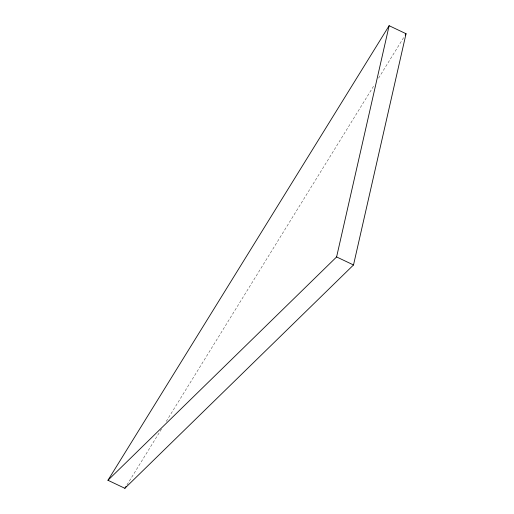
<?xml version="1.0" encoding="UTF-8"?>
<svg xmlns="http://www.w3.org/2000/svg" width="514" height="514" viewBox="0 0 514 514"><rect width="100%" height="100%" fill="white"/><g stroke="black" fill="none" stroke-linecap="round" stroke-linejoin="round"><path stroke-width="0.39" stroke-dasharray="2.57 1.93" d="M126.977 484.888L161.595 428.92M166.24 421.409L374.378 84.913M378.6 78.089L403.933 37.136"/><path stroke-width="0.77" d="M107.953 480.275L336.599 256.942L389.137 25.7L406.047 33.725L353.51 264.967L124.863 488.3L107.953 480.275L389.137 25.7M124.863 488.3L126.129 486.25M405.199 35.087L406.047 33.725M336.599 256.942L353.51 264.967"/></g></svg>
